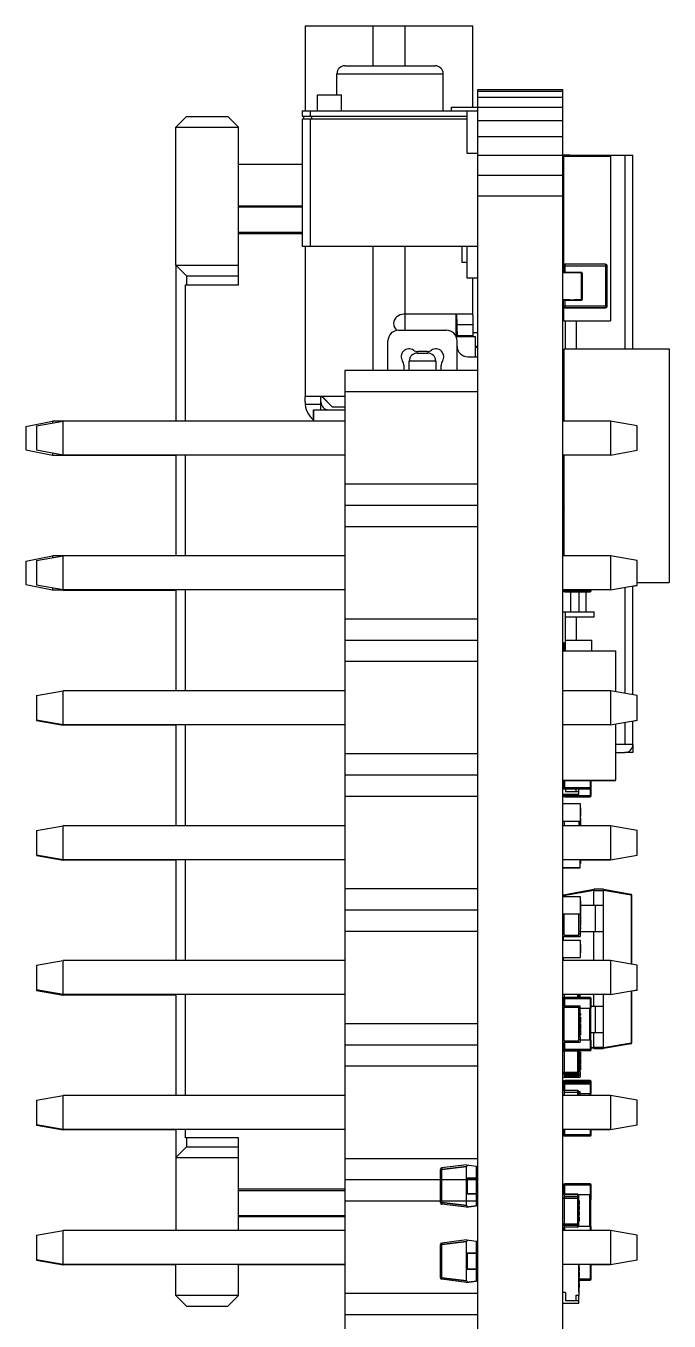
# Model space of a CAD drawing. Header units: inches. Extents: x -29 to 164, y -51 to 83.
# Drawn here: x 80.4 to 92.5, y 19.09 to 43.48 of the extents above; entities that cross this region are included whole.
import ezdxf

# ---------------------------------------------------------------- set-up
doc = ezdxf.new("R2010")
doc.units = ezdxf.units.IN
doc.header["$LTSCALE"] = 1.21
doc.header["$MEASUREMENT"] = 0
doc.layers.get('0').update_dxf_attribs({"linetype": 'CONTINUOUS'})

msp = doc.modelspace()

# ---------------------------------------------------------------- linework, layer by layer
at = {"color": 7, "linetype": 'Continuous'}
for p, q in [((85.649, 43.483), (85.649, 41.883)), ((85.649, 43.483), (85.849, 43.483)), ((85.849, 43.483), (86.929, 43.483)), ((86.929, 42.733), (86.929, 43.483)), ((86.929, 43.483), (87.529, 43.483)), ((87.529, 43.483), (87.529, 42.733)), ((87.529, 43.483), (88.609, 43.483)), ((88.609, 43.483), (88.809, 43.483)), ((88.809, 41.955), (88.809, 43.483)), ((86.398, 42.733), (88.098, 42.733)), ((86.248, 42.183), (86.248, 42.583)), ((86.248, 42.583), (88.248, 42.583)), ((88.248, 41.883), (88.248, 42.583)), ((88.898, -7.727), (88.898, 42.283)), ((88.898, 42.283), (90.498, 42.283)), ((88.898, 42.254), (90.498, 42.254)), ((90.498, -7.727), (90.498, 42.283)), ((85.886, 41.883), (85.886, 42.183)), ((85.886, 42.183), (86.338, 42.183)), ((86.338, 41.883), (86.338, 42.183)), ((88.398, 41.955), (88.398, 41.883)), ((88.398, 41.955), (88.898, 41.955)), ((88.898, 42.14), (90.498, 42.14)), ((88.898, 41.954), (90.498, 41.954)), ((83.218, 41.576), (83.418, 41.776)), ((83.418, 41.776), (84.198, 41.776)), ((84.398, 41.576), (84.198, 41.776)), ((85.598, 41.883), (85.598, 41.783)), ((85.598, 41.883), (88.898, 41.883)), ((85.598, 41.783), (88.698, 41.783)), ((85.598, 41.729), (85.598, 39.333)), ((88.698, 41.729), (85.598, 41.729)), ((85.627, 41.729), (85.627, 41.783)), ((85.748, 41.883), (85.748, 41.783)), ((85.748, 41.729), (85.748, 39.333)), ((85.777, 41.729), (85.777, 41.783)), ((88.698, 41.083), (88.698, 41.883)), ((83.218, 38.976), (83.218, 41.576)), ((83.218, 41.576), (84.398, 41.576)), ((84.398, 38.606), (84.398, 41.576)), ((88.898, 41.704), (90.498, 41.704)), ((88.898, 41.4), (90.498, 41.4)), ((88.898, 41.083), (88.698, 41.083)), ((88.898, 41.052), (90.498, 41.052)), ((90.498, 41.052), (90.698, 41.052)), ((90.518, 38.981), (90.518, 41.028)), ((90.518, 41.028), (91.398, 41.028)), ((90.698, 41.028), (90.698, 41.052)), ((90.698, 41.052), (91.818, 41.052)), ((91.398, 41.028), (91.398, 37.928)), ((91.668, 41.052), (91.668, 37.402)), ((91.818, 37.402), (91.818, 41.052)), ((85.598, 40.876), (84.398, 40.876)), ((88.898, 40.675), (90.498, 40.675)), ((88.898, 40.283), (90.498, 40.283)), ((84.398, 40.096), (85.598, 40.096)), ((84.398, 40.076), (85.598, 40.076)), ((90.518, 40.152), (90.498, 40.152)), ((90.498, 40.15), (90.518, 40.15)), ((84.398, 39.596), (85.598, 39.596)), ((84.398, 39.576), (85.598, 39.576)), ((85.598, 39.333), (88.898, 39.333)), ((85.649, 39.333), (85.649, 36.503)), ((86.929, 36.993), (86.929, 39.333)), ((87.529, 39.333), (87.529, 37.753)), ((88.597, 39.333), (88.597, 39.214)), ((88.597, 39.275), (88.598, 39.275)), ((88.598, 39.333), (88.598, 39.029)), ((88.698, 38.733), (88.698, 39.333)), ((88.597, 39.214), (88.598, 39.214)), ((88.698, 39.029), (88.598, 39.029)), ((88.698, 39.029), (88.598, 39.029)), ((90.518, 39.152), (90.498, 39.152)), ((83.218, 38.976), (83.218, 36.042)), ((83.418, 38.776), (83.218, 38.976)), ((83.218, 38.976), (84.398, 38.976)), ((90.498, 38.843), (90.848, 38.843)), ((90.514, 38.965), (90.514, 38.843)), ((90.514, 38.965), (91.304, 38.965)), ((90.544, 38.843), (90.544, 38.995)), ((91.304, 38.995), (90.544, 38.995)), ((90.848, 38.831), (90.848, 38.843)), ((90.848, 38.831), (90.861, 38.83)), ((90.861, 38.83), (90.861, 38.33)), ((91.304, 38.995), (91.304, 38.175)), ((91.304, 38.965), (91.334, 38.965)), ((91.334, 38.205), (91.334, 38.965)), ((83.398, 36.042), (83.398, 38.606)), ((83.398, 38.606), (84.398, 38.606)), ((83.418, 38.776), (83.418, 38.606)), ((83.418, 38.776), (84.398, 38.776)), ((88.898, 38.733), (88.698, 38.733)), ((88.809, 38.053), (88.809, 38.733)), ((90.498, 38.318), (90.848, 38.318)), ((90.848, 38.318), (90.498, 38.318)), ((90.498, 38.316), (90.514, 38.316)), ((90.514, 38.316), (90.498, 38.316)), ((90.514, 38.205), (90.514, 38.318)), ((90.544, 38.175), (90.544, 38.318)), ((90.848, 38.318), (90.848, 38.33)), ((90.861, 38.33), (90.848, 38.33)), ((90.848, 38.318), (90.848, 38.318)), ((88.488, 38.053), (87.509, 38.053)), ((88.793, 38.053), (88.488, 38.053)), ((88.489, 38.053), (88.489, 37.637)), ((91.334, 38.205), (90.514, 38.205)), ((90.518, 37.928), (90.518, 38.189)), ((91.304, 38.175), (90.544, 38.175)), ((90.544, 38.175), (91.304, 38.175)), ((91.334, 38.205), (91.334, 38.205)), ((88.509, 37.853), (88.509, 37.918)), ((88.509, 37.753), (88.509, 37.853)), ((88.809, 37.853), (88.509, 37.853)), ((88.809, 37.853), (88.809, 37.653)), ((90.518, 37.928), (91.398, 37.928)), ((90.518, 37.928), (91.398, 37.928)), ((90.548, 37.402), (90.548, 37.928)), ((90.748, 37.928), (90.748, 37.402)), ((87.409, 37.753), (88.309, 37.753)), ((88.49, 37.633), (88.859, 37.633)), ((88.519, 37.705), (88.509, 37.761)), ((88.519, 37.633), (88.519, 37.705)), ((88.519, 37.653), (88.809, 37.653)), ((88.898, 37.702), (88.809, 37.702)), ((88.809, 37.653), (88.809, 37.633)), ((88.859, 37.253), (88.859, 37.633)), ((87.209, 36.993), (87.209, 37.553)), ((87.759, 37.323), (87.959, 37.323)), ((87.943, 37.353), (87.775, 37.353)), ((88.509, 36.993), (88.509, 37.553)), ((88.859, 37.452), (88.898, 37.452)), ((88.859, 37.433), (88.898, 37.433)), ((90.523, 36.042), (90.523, 37.402)), ((90.523, 37.402), (92.498, 37.402)), ((92.498, 37.402), (92.498, 33.002)), ((87.509, 37.087), (87.509, 36.993)), ((87.609, 36.993), (87.609, 37.173)), ((88.109, 37.169), (87.609, 37.169)), ((88.109, 37.173), (88.109, 36.993)), ((88.209, 36.993), (88.209, 37.087)), ((88.709, 37.253), (88.898, 37.253)), ((86.398, 36.993), (86.398, 4.373)), ((88.898, 36.993), (86.398, 36.993)), ((88.898, 36.593), (86.398, 36.593)), ((90.498, 36.7), (90.523, 36.7)), ((85.649, 36.403), (85.649, 36.503)), ((85.955, 36.503), (85.649, 36.503)), ((85.957, 36.353), (85.651, 36.353)), ((85.949, 36.253), (85.949, 36.503)), ((85.969, 36.501), (85.949, 36.501)), ((86.398, 36.503), (85.955, 36.503)), ((85.969, 36.503), (86.169, 36.303)), ((85.969, 36.501), (86.169, 36.301)), ((90.498, 36.47), (90.523, 36.47)), ((90.498, 36.47), (90.523, 36.47)), ((90.498, 36.47), (90.523, 36.47)), ((90.498, 36.47), (90.523, 36.47)), ((90.523, 36.433), (90.498, 36.433)), ((85.806, 36.042), (85.806, 36.253)), ((85.806, 36.253), (86.398, 36.253)), ((85.809, 36.253), (85.809, 36.042)), ((86.398, 36.303), (86.169, 36.303)), ((86.398, 36.301), (86.169, 36.301)), ((90.498, 36.2), (90.523, 36.2)), ((80.398, 35.942), (80.898, 36.042)), ((80.398, 35.942), (80.398, 35.502)), ((80.598, 35.955), (81.098, 36.043)), ((80.598, 35.955), (80.598, 35.491)), ((80.898, 36.042), (80.898, 36.007)), ((81.092, 36.042), (80.898, 36.042)), ((81.098, 35.403), (81.098, 36.043)), ((86.398, 36.043), (81.098, 36.043)), ((91.398, 36.043), (90.498, 36.043)), ((91.398, 36.043), (91.398, 35.403)), ((91.898, 35.955), (91.398, 36.043)), ((91.898, 35.491), (91.898, 35.955)), ((80.398, 35.502), (80.898, 35.402)), ((81.098, 35.403), (80.598, 35.491)), ((80.898, 35.438), (80.898, 35.402)), ((80.898, 35.402), (81.098, 35.402)), ((86.398, 35.403), (81.098, 35.403)), ((83.218, 35.394), (81.098, 35.394)), ((83.218, 35.402), (83.218, 33.502)), ((83.398, 33.502), (83.398, 35.402)), ((91.398, 35.403), (90.498, 35.403)), ((90.523, 33.502), (90.523, 35.402)), ((91.398, 35.403), (91.898, 35.491)), ((88.898, 34.853), (86.398, 34.853)), ((90.523, 34.853), (90.498, 34.853)), ((88.898, 34.453), (86.398, 34.453)), ((90.498, 34.39), (90.523, 34.39)), ((90.523, 34.19), (90.498, 34.19)), ((90.514, 34.37), (90.514, 34.19)), ((90.514, 34.37), (90.523, 34.37)), ((90.514, 34.19), (90.523, 34.19)), ((88.898, 34.053), (86.398, 34.053)), ((80.398, 33.402), (80.898, 33.502)), ((80.598, 33.415), (81.098, 33.503)), ((80.598, 33.415), (80.598, 32.951)), ((80.898, 33.502), (80.898, 33.467)), ((81.092, 33.502), (80.898, 33.502)), ((81.098, 32.863), (81.098, 33.503)), ((86.398, 33.503), (81.098, 33.503)), ((90.514, 33.59), (90.498, 33.59)), ((91.398, 33.503), (90.498, 33.503)), ((90.514, 33.59), (90.514, 33.503)), ((90.523, 33.59), (90.514, 33.59)), ((91.398, 33.503), (91.398, 32.863)), ((91.898, 33.415), (91.398, 33.503)), ((91.898, 32.951), (91.898, 33.415)), ((80.398, 33.402), (80.398, 32.962)), ((80.398, 32.962), (80.898, 32.862)), ((81.098, 32.863), (80.598, 32.951)), ((91.398, 32.863), (91.898, 32.951)), ((91.898, 32.942), (91.818, 32.928)), ((91.818, 30.888), (91.818, 32.936)), ((91.898, 33.002), (92.498, 33.002)), ((91.898, 33.001), (92.498, 33.001)), ((80.898, 32.898), (80.898, 32.862)), ((80.898, 32.862), (81.098, 32.862)), ((86.398, 32.863), (81.098, 32.863)), ((83.218, 32.854), (81.098, 32.854)), ((83.218, 32.862), (83.218, 30.962)), ((83.398, 30.962), (83.398, 32.862)), ((91.398, 32.863), (90.498, 32.863)), ((90.514, 32.862), (90.514, 32.846)), ((91.034, 32.846), (90.514, 32.846)), ((90.534, 32.826), (90.534, 32.862)), ((91.014, 32.826), (90.534, 32.826)), ((90.534, 32.826), (91.014, 32.826)), ((90.648, 32.453), (90.648, 32.826)), ((90.807, 32.452), (90.807, 32.826)), ((90.93, 32.826), (90.93, 32.453)), ((91.014, 32.862), (91.014, 32.826)), ((91.034, 32.846), (91.034, 32.862)), ((91.668, 32.91), (91.668, 30.915)), ((90.498, 32.453), (90.648, 32.453)), ((90.548, 31.914), (90.548, 32.453)), ((90.648, 32.452), (90.807, 32.452)), ((90.807, 32.452), (91.092, 32.453)), ((91.092, 32.353), (91.092, 32.453)), ((88.898, 32.313), (86.398, 32.313)), ((90.548, 32.353), (91.092, 32.353)), ((90.748, 32.353), (90.748, 31.914)), ((88.898, 31.913), (86.398, 31.913)), ((90.498, 31.864), (90.531, 31.864)), ((90.499, 31.715), (91.498, 31.715)), ((90.514, 31.844), (90.514, 31.715)), ((90.514, 31.844), (90.543, 31.844)), ((90.534, 31.715), (90.534, 31.864)), ((90.543, 31.864), (90.534, 31.864)), ((90.543, 31.914), (90.543, 31.715)), ((90.543, 31.914), (91.048, 31.914)), ((91.048, 31.715), (91.048, 31.914)), ((91.498, 30.945), (91.498, 31.715)), ((88.898, 31.513), (86.398, 31.513)), ((90.498, 31.679), (90.499, 31.679)), ((90.498, 31.45), (90.499, 31.45)), ((90.498, 31.45), (90.499, 31.45)), ((90.498, 31.449), (90.499, 31.449)), ((90.498, 31.449), (90.499, 31.449)), ((90.498, 31.179), (90.499, 31.179)), ((80.598, 30.875), (81.098, 30.963)), ((80.598, 30.875), (80.598, 30.411)), ((81.098, 30.323), (81.098, 30.963)), ((86.398, 30.963), (81.098, 30.963)), ((91.398, 30.963), (90.498, 30.963)), ((91.398, 30.963), (91.398, 30.323)), ((91.898, 30.875), (91.398, 30.963)), ((91.898, 30.411), (91.898, 30.875)), ((81.098, 30.323), (80.598, 30.411)), ((80.598, 30.41), (80.598, 30.402)), ((80.598, 30.402), (81.098, 30.314)), ((86.398, 30.323), (81.098, 30.323)), ((81.098, 30.314), (81.098, 30.322)), ((83.218, 30.314), (81.098, 30.314)), ((83.218, 30.322), (83.218, 28.423)), ((83.398, 28.423), (83.398, 30.322)), ((91.398, 30.323), (90.498, 30.323)), ((91.398, 30.323), (91.898, 30.411)), ((91.498, 29.278), (91.498, 30.34)), ((91.668, 30.37), (91.668, 29.953)), ((91.898, 30.402), (91.818, 30.388)), ((91.818, 29.953), (91.818, 30.396)), ((91.898, 30.402), (91.898, 30.41)), ((90.498, 30.014), (90.499, 30.014)), ((88.898, 29.773), (86.398, 29.773)), ((90.499, 29.814), (90.498, 29.814)), ((91.818, 29.953), (91.498, 29.953)), ((91.498, 29.803), (91.668, 29.803)), ((91.818, 29.8), (91.668, 29.8)), ((91.818, 29.95), (91.818, 29.8)), ((88.898, 29.373), (86.398, 29.373)), ((90.499, 29.278), (91.498, 29.278)), ((90.499, 29.277), (91.498, 29.277)), ((90.514, 29.134), (90.514, 29.277)), ((90.534, 29.114), (90.534, 29.277)), ((91.014, 29.277), (91.014, 29.114)), ((91.034, 28.984), (91.034, 29.277)), ((90.514, 29.214), (90.498, 29.214)), ((91.034, 29.134), (90.514, 29.134)), ((91.014, 29.114), (90.534, 29.114)), ((90.534, 29.114), (91.014, 29.114)), ((90.548, 29.114), (90.548, 29.064)), ((90.548, 29.064), (90.798, 29.064)), ((90.748, 29.064), (90.748, 29.114)), ((90.798, 29.014), (90.798, 29.114)), ((91.014, 29.114), (91.014, 28.964)), ((88.898, 28.973), (86.398, 28.973)), ((90.498, 29.014), (90.798, 29.014)), ((90.498, 28.841), (90.823, 28.841)), ((90.514, 29.014), (90.514, 28.984)), ((91.034, 28.984), (90.514, 28.984)), ((90.534, 28.964), (90.534, 29.014)), ((91.014, 28.964), (90.534, 28.964)), ((90.534, 28.964), (91.014, 28.964)), ((90.823, 28.841), (90.823, 28.423)), ((90.823, 28.76), (90.833, 28.76)), ((90.823, 28.681), (90.833, 28.681)), ((90.823, 28.602), (90.833, 28.602)), ((90.823, 28.565), (90.833, 28.565)), ((90.823, 28.564), (90.833, 28.564)), ((90.833, 28.76), (90.833, 28.602)), ((90.833, 28.565), (90.833, 28.461)), ((80.598, 28.335), (81.098, 28.423)), ((80.598, 28.335), (80.598, 27.871)), ((81.098, 27.774), (81.098, 28.423)), ((86.398, 28.423), (81.098, 28.423)), ((90.498, 28.511), (90.823, 28.511)), ((90.498, 28.511), (90.823, 28.511)), ((91.398, 28.423), (90.498, 28.423)), ((90.523, 28.511), (90.523, 28.423)), ((90.798, 28.511), (90.798, 28.423)), ((90.823, 28.514), (90.833, 28.514)), ((90.823, 28.462), (90.833, 28.462)), ((90.823, 28.462), (90.833, 28.462)), ((90.823, 28.462), (90.833, 28.462)), ((90.823, 28.461), (90.833, 28.461)), ((90.823, 28.449), (90.833, 28.449)), ((90.823, 28.449), (90.833, 28.449)), ((90.833, 28.449), (90.833, 28.423)), ((91.398, 28.423), (91.398, 27.783)), ((91.898, 28.335), (91.398, 28.423)), ((91.898, 27.871), (91.898, 28.335)), ((81.098, 27.783), (80.598, 27.871)), ((80.598, 27.862), (81.098, 27.774)), ((91.398, 27.783), (91.898, 27.871)), ((91.898, 27.862), (91.398, 27.774)), ((91.898, 27.862), (91.898, 27.87)), ((86.398, 27.783), (81.098, 27.783)), ((83.218, 27.774), (81.098, 27.774)), ((83.218, 27.783), (83.218, 25.882)), ((83.398, 25.882), (83.398, 27.783)), ((91.398, 27.783), (90.498, 27.783)), ((90.823, 27.627), (90.498, 27.627)), ((90.498, 27.627), (90.823, 27.627)), ((90.523, 27.627), (90.523, 27.627)), ((90.798, 27.627), (90.798, 27.627)), ((90.823, 27.627), (90.823, 27.782)), ((90.823, 27.712), (90.833, 27.712)), ((90.823, 27.708), (90.833, 27.708)), ((90.833, 27.782), (90.833, 27.708)), ((91.398, 27.774), (90.833, 27.774)), ((91.398, 27.782), (91.398, 27.774)), ((88.898, 27.233), (86.398, 27.233)), ((90.498, 27.091), (90.823, 27.091)), ((90.515, 27.124), (91.083, 27.225)), ((91.083, 27.205), (90.515, 27.105)), ((90.515, 27.105), (90.515, 27.124)), ((90.515, 27.091), (90.515, 27.105)), ((90.823, 27.091), (90.823, 26.435)), ((91.263, 27.225), (91.083, 27.225)), ((91.083, 27.225), (91.083, 27.205)), ((91.083, 26.925), (91.083, 27.205)), ((91.083, 27.205), (91.263, 27.205)), ((91.263, 27.225), (91.782, 27.133)), ((91.263, 27.225), (91.263, 27.205)), ((91.263, 25.883), (91.263, 27.205)), ((91.782, 27.114), (91.263, 27.205)), ((91.782, 27.133), (91.782, 27.114)), ((91.782, 27.114), (91.782, 25.815)), ((91.782, 27.114), (91.798, 27.114)), ((91.798, 25.812), (91.798, 27.114)), ((88.898, 26.833), (86.398, 26.833)), ((90.823, 27.01), (90.833, 27.01)), ((90.823, 26.931), (90.833, 26.931)), ((90.823, 26.852), (90.833, 26.852)), ((90.823, 26.829), (90.833, 26.829)), ((90.833, 27.01), (90.833, 26.777)), ((90.833, 26.925), (91.263, 26.925)), ((91.108, 26.925), (91.108, 26.425)), ((90.498, 26.761), (90.823, 26.761)), ((90.498, 26.761), (90.823, 26.761)), ((90.523, 26.36), (90.523, 26.761)), ((90.798, 26.36), (90.798, 26.761)), ((90.823, 26.777), (90.833, 26.777)), ((90.823, 26.764), (90.833, 26.764)), ((90.823, 26.662), (90.833, 26.662)), ((90.823, 26.648), (90.833, 26.648)), ((90.823, 26.598), (90.833, 26.598)), ((90.833, 26.764), (90.833, 26.662)), ((90.833, 26.648), (90.833, 26.546)), ((88.898, 26.433), (86.398, 26.433)), ((90.498, 26.435), (90.523, 26.435)), ((90.523, 26.36), (90.798, 26.36)), ((90.798, 26.435), (90.823, 26.435)), ((90.823, 26.385), (90.798, 26.385)), ((90.823, 26.546), (90.833, 26.546)), ((90.823, 26.51), (90.833, 26.51)), ((90.823, 26.487), (90.833, 26.487)), ((90.823, 26.473), (90.833, 26.473)), ((90.823, 26.435), (90.823, 26.335)), ((91.263, 26.425), (90.823, 26.425)), ((90.833, 26.51), (90.833, 26.473)), ((91.083, 25.883), (91.083, 26.425)), ((90.498, 26.335), (90.823, 26.335)), ((90.498, 26.335), (90.823, 26.335)), ((90.498, 26.268), (90.823, 26.268)), ((90.515, 26.268), (90.515, 26.335)), ((90.823, 26.268), (90.823, 25.938)), ((90.823, 26.188), (90.833, 26.188)), ((90.823, 26.109), (90.833, 26.109)), ((90.833, 26.187), (90.833, 26.03)), ((80.598, 25.795), (81.098, 25.883)), ((81.098, 25.243), (81.098, 25.883)), ((86.398, 25.883), (81.098, 25.883)), ((90.498, 25.938), (90.823, 25.938)), ((90.498, 25.938), (90.823, 25.938)), ((91.398, 25.883), (90.498, 25.883)), ((90.515, 25.883), (90.515, 25.938)), ((90.523, 25.938), (90.523, 25.938)), ((90.798, 25.938), (90.798, 25.938)), ((90.823, 26.03), (90.833, 26.03)), ((91.398, 25.883), (91.398, 25.243)), ((91.898, 25.795), (91.398, 25.883)), ((80.598, 25.795), (80.598, 25.331)), ((91.898, 25.331), (91.898, 25.795)), ((81.098, 25.243), (80.598, 25.331)), ((80.598, 25.33), (80.598, 25.322)), ((80.598, 25.322), (81.098, 25.234)), ((86.398, 25.243), (81.098, 25.243)), ((81.098, 25.234), (81.098, 25.242)), ((83.218, 25.234), (81.098, 25.234)), ((83.218, 25.242), (83.218, 23.342)), ((83.398, 23.342), (83.398, 25.242)), ((91.398, 25.243), (90.498, 25.243)), ((90.498, 25.187), (90.528, 25.187)), ((90.514, 25.167), (90.514, 25.028)), ((90.514, 25.167), (91.014, 25.167)), ((90.529, 25.187), (90.529, 25.242)), ((90.534, 25.028), (90.534, 25.187)), ((91.014, 25.187), (90.534, 25.187)), ((90.773, 25.242), (90.773, 25.187)), ((90.803, 25.187), (90.803, 25.242)), ((90.806, 25.203), (90.803, 25.203)), ((90.803, 25.199), (90.806, 25.199)), ((90.806, 25.24), (90.806, 25.187)), ((90.823, 25.22), (90.806, 25.22)), ((90.823, 25.187), (90.823, 25.242)), ((91.014, 25.187), (91.014, 24.987)), ((91.014, 25.167), (91.034, 25.167)), ((91.034, 24.987), (91.034, 25.167)), ((91.083, 25.025), (91.083, 25.242)), ((91.263, 24.245), (91.263, 25.242)), ((91.398, 25.243), (91.898, 25.331)), ((91.782, 25.31), (91.782, 24.336)), ((91.798, 24.336), (91.798, 25.313)), ((91.898, 25.322), (91.8, 25.304)), ((91.898, 25.322), (91.898, 25.33)), ((90.498, 25.028), (90.823, 25.028)), ((90.498, 24.928), (90.523, 24.928)), ((90.523, 24.928), (90.498, 24.928)), ((90.523, 24.373), (90.523, 25.003)), ((90.523, 25.003), (90.798, 25.003)), ((90.798, 24.373), (90.798, 25.003)), ((90.823, 24.978), (90.798, 24.978)), ((90.823, 24.928), (90.798, 24.928)), ((90.823, 24.448), (90.823, 25.028)), ((90.823, 24.987), (91.034, 24.987)), ((90.823, 24.889), (90.833, 24.889)), ((90.833, 24.889), (90.833, 24.853)), ((91.004, 24.987), (91.004, 24.387)), ((91.024, 24.387), (91.024, 24.987)), ((91.034, 24.987), (91.024, 24.987)), ((91.034, 24.987), (91.024, 24.987)), ((91.024, 24.987), (91.034, 24.987)), ((91.034, 25.025), (91.263, 25.025)), ((91.034, 24.987), (91.034, 24.987)), ((91.108, 25.025), (91.108, 24.525)), ((88.898, 24.693), (86.398, 24.693)), ((90.823, 24.862), (90.833, 24.862)), ((90.823, 24.853), (90.833, 24.853)), ((90.823, 24.816), (90.833, 24.816)), ((90.823, 24.765), (90.833, 24.765)), ((90.823, 24.714), (90.833, 24.714)), ((90.823, 24.701), (90.833, 24.701)), ((90.823, 24.699), (90.833, 24.699)), ((90.823, 24.654), (90.833, 24.654)), ((90.833, 24.816), (90.833, 24.714)), ((90.833, 24.701), (90.833, 24.599)), ((90.523, 24.448), (90.498, 24.448)), ((90.823, 24.448), (90.798, 24.448)), ((90.823, 24.398), (90.798, 24.398)), ((90.823, 24.605), (90.833, 24.605)), ((90.823, 24.599), (90.833, 24.599)), ((90.823, 24.586), (90.833, 24.586)), ((90.823, 24.534), (90.833, 24.534)), ((90.823, 24.484), (90.833, 24.484)), ((90.823, 24.448), (90.823, 24.348)), ((90.833, 24.586), (90.833, 24.484)), ((91.263, 24.525), (91.024, 24.525)), ((91.083, 24.244), (91.083, 24.525)), ((88.898, 24.293), (86.398, 24.293)), ((90.498, 24.348), (90.823, 24.348)), ((90.498, 24.348), (90.823, 24.348)), ((90.498, 24.187), (90.798, 24.187)), ((90.498, 24.186), (90.798, 24.186)), ((90.498, 24.186), (90.798, 24.186)), ((90.498, 24.186), (90.798, 24.186)), ((90.514, 24.348), (90.514, 24.207)), ((90.514, 24.207), (90.514, 24.207)), ((90.514, 24.207), (90.514, 24.207)), ((91.034, 24.207), (90.514, 24.207)), ((90.523, 24.373), (90.798, 24.373)), ((90.529, 23.723), (90.529, 24.186)), ((90.534, 24.187), (90.534, 24.348)), ((91.014, 24.187), (90.534, 24.187)), ((90.534, 24.187), (91.014, 24.187)), ((91.014, 24.187), (90.534, 24.187)), ((90.534, 24.187), (91.014, 24.187)), ((90.773, 24.186), (90.773, 23.723)), ((90.798, 24.186), (90.798, 24.187)), ((90.803, 23.753), (90.803, 24.187)), ((90.806, 24.162), (90.803, 24.162)), ((90.806, 24.153), (90.803, 24.153)), ((90.806, 24.187), (90.806, 24.153)), ((91.034, 24.387), (90.823, 24.387)), ((90.823, 23.787), (90.823, 24.187)), ((90.823, 24.156), (90.833, 24.156)), ((90.833, 24.156), (90.833, 24.054)), ((91.014, 24.387), (91.014, 24.187)), ((91.034, 24.207), (91.034, 24.387)), ((91.034, 24.253), (91.083, 24.244)), ((91.083, 24.225), (91.034, 24.233)), ((91.034, 24.207), (91.034, 24.207)), ((91.034, 24.207), (91.034, 24.207)), ((91.263, 24.245), (91.083, 24.245)), ((91.083, 24.245), (91.083, 24.225)), ((91.083, 24.225), (91.263, 24.225)), ((91.263, 24.244), (91.782, 24.336)), ((91.782, 24.316), (91.263, 24.225)), ((91.263, 24.244), (91.263, 24.225)), ((91.798, 24.336), (91.782, 24.336)), ((91.782, 24.336), (91.782, 24.316)), ((90.806, 24.125), (90.803, 24.125)), ((90.803, 24.088), (90.806, 24.088)), ((90.803, 24.051), (90.806, 24.051)), ((90.806, 24.021), (90.803, 24.021)), ((90.806, 23.985), (90.803, 23.985)), ((90.806, 23.947), (90.803, 23.947)), ((90.803, 23.944), (90.806, 23.944)), ((90.806, 23.921), (90.803, 23.921)), ((90.806, 24.125), (90.806, 24.051)), ((90.806, 24.021), (90.806, 23.944)), ((90.806, 23.921), (90.806, 23.847)), ((90.823, 24.104), (90.833, 24.104)), ((90.823, 24.054), (90.833, 24.054)), ((90.823, 24.041), (90.833, 24.041)), ((90.823, 24.039), (90.833, 24.039)), ((90.823, 23.993), (90.833, 23.993)), ((90.823, 23.944), (90.833, 23.944)), ((90.823, 23.939), (90.833, 23.939)), ((90.823, 23.925), (90.833, 23.925)), ((90.833, 24.041), (90.833, 23.939)), ((90.833, 23.925), (90.833, 23.823)), ((88.898, 23.893), (86.398, 23.893)), ((90.498, 23.784), (90.778, 23.784)), ((90.803, 23.753), (90.498, 23.753)), ((90.498, 23.687), (90.823, 23.687)), ((90.498, 23.687), (90.823, 23.687)), ((90.523, 23.723), (90.523, 23.712)), ((90.523, 23.712), (90.798, 23.712)), ((90.773, 23.723), (90.529, 23.723)), ((90.803, 23.784), (90.773, 23.784)), ((90.798, 23.737), (90.798, 23.712)), ((90.823, 23.737), (90.798, 23.737)), ((90.803, 23.883), (90.806, 23.883)), ((90.803, 23.847), (90.806, 23.847)), ((90.823, 23.787), (90.803, 23.787)), ((90.823, 23.873), (90.833, 23.873)), ((90.823, 23.823), (90.833, 23.823)), ((90.823, 23.787), (90.823, 23.687)), ((90.498, 23.465), (90.514, 23.465)), ((90.498, 23.42), (90.503, 23.42)), ((90.514, 23.604), (90.514, 23.43)), ((90.514, 23.604), (91.014, 23.604)), ((90.514, 23.56), (91.014, 23.56)), ((90.529, 23.343), (90.529, 23.434)), ((90.773, 23.434), (90.529, 23.434)), ((90.534, 23.434), (90.534, 23.624)), ((91.014, 23.624), (90.534, 23.624)), ((91.014, 23.58), (90.534, 23.58)), ((90.773, 23.434), (90.773, 23.343)), ((90.798, 23.42), (90.823, 23.42)), ((90.823, 23.343), (90.823, 23.42)), ((91.014, 23.624), (91.014, 23.38)), ((91.014, 23.604), (91.034, 23.604)), ((91.014, 23.56), (91.034, 23.56)), ((91.034, 23.38), (91.034, 23.604)), ((80.598, 23.255), (81.098, 23.343)), ((80.598, 23.255), (80.598, 22.791)), ((81.098, 22.703), (81.098, 23.343)), ((86.398, 23.343), (81.098, 23.343)), ((91.398, 23.343), (90.498, 23.343)), ((90.529, 23.404), (90.803, 23.404)), ((90.803, 23.343), (90.803, 23.404)), ((90.823, 23.37), (90.803, 23.37)), ((90.823, 23.38), (91.034, 23.38)), ((91.004, 23.38), (91.004, 23.343)), ((91.024, 23.343), (91.024, 23.38)), ((91.034, 23.38), (91.024, 23.38)), ((91.898, 23.255), (91.398, 23.343)), ((91.398, 23.343), (91.398, 22.703)), ((91.898, 22.791), (91.898, 23.255)), ((81.098, 22.703), (80.598, 22.791)), ((80.598, 22.79), (80.598, 22.782)), ((80.598, 22.782), (81.098, 22.694)), ((86.398, 22.703), (81.098, 22.703)), ((81.098, 22.694), (81.098, 22.702)), ((83.218, 22.694), (81.098, 22.694)), ((83.218, 22.702), (83.218, 20.802)), ((83.398, 22.546), (83.398, 22.702)), ((91.398, 22.703), (90.498, 22.703)), ((90.514, 22.694), (90.498, 22.694)), ((90.514, 22.702), (90.514, 22.6)), ((90.534, 22.58), (90.534, 22.702)), ((91.014, 22.702), (91.014, 22.58)), ((91.034, 22.6), (91.034, 22.702)), ((91.398, 22.694), (91.034, 22.694)), ((91.398, 22.703), (91.898, 22.791)), ((91.898, 22.782), (91.398, 22.694)), ((91.398, 22.702), (91.398, 22.694)), ((91.898, 22.782), (91.898, 22.79)), ((84.398, 22.546), (83.398, 22.546)), ((83.418, 22.546), (83.418, 22.376)), ((84.398, 20.802), (84.398, 22.546)), ((91.034, 22.6), (90.514, 22.6)), ((91.014, 22.58), (90.534, 22.58)), ((90.534, 22.58), (91.014, 22.58)), ((83.418, 22.376), (83.218, 22.176)), ((83.418, 22.376), (84.398, 22.376)), ((83.218, 22.176), (84.398, 22.176)), ((88.898, 22.153), (86.398, 22.153)), ((88.898, 21.753), (86.398, 21.753)), ((86.398, 21.576), (84.398, 21.576)), ((84.398, 21.556), (86.398, 21.556)), ((88.198, 21.61), (88.198, 21.665)), ((88.199, 21.588), (88.199, 21.688)), ((90.514, 21.658), (91.014, 21.658)), ((90.514, 21.658), (90.514, 21.478)), ((90.773, 21.482), (90.529, 21.482)), ((90.529, 20.862), (90.529, 21.482)), ((90.773, 21.472), (90.529, 21.472)), ((91.014, 21.678), (90.534, 21.678)), ((90.534, 21.482), (90.534, 21.678)), ((90.773, 21.482), (90.773, 20.862)), ((90.789, 21.478), (91.034, 21.478)), ((91.004, 21.478), (91.004, 20.878)), ((91.014, 21.678), (91.014, 21.478)), ((91.014, 21.658), (91.034, 21.658)), ((91.024, 20.878), (91.024, 21.478)), ((91.034, 21.477), (91.024, 21.477)), ((91.034, 21.478), (91.034, 21.658)), ((91.034, 21.378), (91.034, 21.477)), ((88.898, 21.353), (86.398, 21.353)), ((90.498, 21.411), (90.803, 21.411)), ((90.529, 21.441), (90.803, 21.441)), ((90.801, 21.452), (90.803, 21.452)), ((90.803, 21.411), (90.802, 21.411)), ((90.803, 20.893), (90.803, 21.452)), ((90.806, 21.367), (90.803, 21.367)), ((90.803, 21.356), (90.806, 21.356)), ((90.806, 21.338), (90.803, 21.338)), ((90.806, 21.302), (90.803, 21.302)), ((90.806, 21.293), (90.803, 21.293)), ((90.806, 21.285), (90.803, 21.285)), ((90.806, 21.265), (90.803, 21.265)), ((90.803, 21.227), (90.806, 21.227)), ((90.806, 21.367), (90.806, 21.285)), ((90.806, 21.265), (90.806, 21.184)), ((91.034, 21.378), (91.024, 21.378)), ((91.024, 21.378), (91.034, 21.378)), ((86.398, 21.076), (84.398, 21.076)), ((86.398, 21.056), (84.398, 21.056)), ((90.803, 21.191), (90.806, 21.191)), ((90.806, 21.184), (90.803, 21.184)), ((90.806, 21.161), (90.803, 21.161)), ((90.806, 21.124), (90.803, 21.124)), ((90.806, 21.087), (90.803, 21.087)), ((90.803, 21.084), (90.806, 21.084)), ((90.806, 21.08), (90.803, 21.08)), ((90.806, 21.06), (90.803, 21.06)), ((90.803, 21.023), (90.806, 21.023)), ((90.803, 20.986), (90.806, 20.986)), ((90.806, 20.978), (90.803, 20.978)), ((90.806, 21.161), (90.806, 21.08)), ((90.806, 21.06), (90.806, 20.978)), ((80.598, 20.715), (81.098, 20.803)), ((81.098, 20.163), (81.098, 20.803)), ((86.398, 20.803), (81.098, 20.803)), ((90.498, 20.923), (90.778, 20.923)), ((90.803, 20.893), (90.498, 20.893)), ((90.514, 20.834), (90.498, 20.834)), ((90.514, 20.804), (90.498, 20.804)), ((91.398, 20.803), (90.498, 20.803)), ((90.514, 20.866), (90.514, 20.803)), ((90.773, 20.862), (90.529, 20.862)), ((90.534, 20.803), (90.534, 20.862)), ((90.803, 20.923), (90.773, 20.923)), ((91.034, 20.878), (90.799, 20.878)), ((91.014, 20.878), (91.014, 20.803)), ((91.034, 20.803), (91.034, 20.878)), ((91.898, 20.715), (91.398, 20.803)), ((91.398, 20.803), (91.398, 20.163)), ((80.598, 20.715), (80.598, 20.251)), ((91.898, 20.251), (91.898, 20.715)), ((81.098, 20.163), (80.598, 20.251)), ((80.598, 20.25), (80.598, 20.242)), ((88.198, 20.196), (88.198, 20.251)), ((88.199, 20.173), (88.199, 20.273)), ((91.398, 20.163), (91.898, 20.251)), ((91.898, 20.242), (91.898, 20.25)), ((80.598, 20.242), (81.098, 20.154)), ((86.398, 20.163), (81.098, 20.163)), ((81.098, 20.154), (81.098, 20.162)), ((83.218, 20.154), (81.098, 20.154)), ((83.218, 19.576), (83.218, 20.162)), ((84.398, 19.576), (84.398, 20.162)), ((86.398, 20.154), (84.398, 20.154)), ((91.398, 20.163), (90.498, 20.163)), ((90.798, 20.162), (90.798, 19.582)), ((90.799, 20.112), (90.798, 20.112)), ((90.799, 20.11), (90.798, 20.11)), ((90.799, 20.073), (90.798, 20.073)), ((90.798, 20.032), (90.799, 20.032)), ((90.798, 20.03), (90.799, 20.03)), ((90.799, 20.021), (90.798, 20.021)), ((90.799, 20.019), (90.798, 20.019)), ((90.799, 20.03), (90.799, 20.112)), ((90.799, 19.937), (90.799, 20.021)), ((90.803, 19.656), (90.803, 20.162)), ((90.806, 20.112), (90.803, 20.112)), ((90.806, 20.075), (90.803, 20.075)), ((90.806, 20.038), (90.803, 20.038)), ((90.806, 20.038), (90.803, 20.038)), ((90.806, 20.038), (90.803, 20.038)), ((90.806, 20.038), (90.803, 20.038)), ((90.806, 20.015), (90.803, 20.015)), ((90.806, 20.112), (90.806, 20.038)), ((90.806, 20.015), (90.806, 19.937)), ((91.014, 20.162), (91.014, 19.866)), ((91.034, 19.886), (91.034, 20.162)), ((91.398, 20.154), (91.034, 20.154)), ((91.898, 20.242), (91.398, 20.154)), ((91.398, 20.162), (91.398, 20.154)), ((90.799, 19.978), (90.798, 19.978)), ((90.799, 19.938), (90.798, 19.938)), ((90.799, 19.937), (90.798, 19.937)), ((90.799, 19.926), (90.798, 19.926)), ((90.799, 19.909), (90.798, 19.909)), ((90.799, 19.896), (90.798, 19.896)), ((90.799, 19.842), (90.798, 19.842)), ((90.798, 19.834), (90.799, 19.834)), ((90.799, 19.832), (90.798, 19.832)), ((90.799, 19.792), (90.798, 19.792)), ((90.799, 19.842), (90.799, 19.926)), ((90.799, 19.751), (90.799, 19.834)), ((90.806, 19.937), (90.803, 19.937)), ((90.806, 19.937), (90.803, 19.937)), ((90.806, 19.937), (90.803, 19.937)), ((90.806, 19.937), (90.803, 19.937)), ((90.806, 19.908), (90.803, 19.908)), ((90.806, 19.871), (90.803, 19.871)), ((90.806, 19.834), (90.803, 19.834)), ((90.806, 19.833), (90.803, 19.833)), ((90.806, 19.833), (90.803, 19.833)), ((90.806, 19.833), (90.803, 19.833)), ((90.806, 19.805), (90.803, 19.805)), ((90.803, 19.794), (90.806, 19.794)), ((90.806, 19.908), (90.806, 19.833)), ((91.034, 19.886), (90.806, 19.886)), ((91.014, 19.866), (90.806, 19.866)), ((90.806, 19.866), (91.014, 19.866)), ((90.806, 19.805), (90.806, 19.731)), ((83.418, 19.376), (83.218, 19.576)), ((84.398, 19.576), (83.218, 19.576)), ((84.198, 19.376), (84.398, 19.576)), ((88.898, 19.613), (86.398, 19.613)), ((90.548, 19.632), (90.498, 19.632)), ((90.548, 19.632), (90.548, 19.482)), ((90.748, 19.582), (90.798, 19.582)), ((90.748, 19.482), (90.748, 19.582)), ((90.799, 19.751), (90.798, 19.751)), ((90.803, 19.687), (90.798, 19.687)), ((90.803, 19.657), (90.798, 19.657)), ((90.798, 19.431), (90.798, 19.582)), ((90.806, 19.742), (90.803, 19.742)), ((90.806, 19.731), (90.803, 19.731)), ((90.806, 19.731), (90.803, 19.731)), ((90.806, 19.731), (90.803, 19.731)), ((90.806, 19.731), (90.803, 19.731)), ((83.418, 19.376), (84.198, 19.376)), ((90.498, 19.432), (90.798, 19.432)), ((90.498, 19.432), (90.798, 19.432)), ((90.498, 19.431), (90.798, 19.431)), ((90.548, 19.482), (90.798, 19.482)), ((88.898, 19.213), (86.398, 19.213))]:
    msp.add_line(p, q, dxfattribs=at)
at = {"color": 40, "linetype": 'Continuous'}
for p, q in [((90.633, 41.052), (90.498, 41.052)), ((91.668, 41.052), (91.756, 41.052)), ((91.811, 41.052), (91.818, 41.052)), ((90.518, 40.152), (90.498, 40.152)), ((91.818, 29.953), (91.668, 29.953))]:
    msp.add_line(p, q, dxfattribs=at)
at = {"color": 6, "linetype": 'Continuous'}
for p, q in [((88.198, 21.665), (88.198, 21.95)), ((88.198, 21.95), (88.225, 21.95)), ((88.199, 21.688), (88.199, 21.95)), ((88.688, 22.037), (88.225, 21.98)), ((88.688, 22.036), (88.225, 21.979)), ((88.225, 21.95), (88.688, 22.007)), ((88.688, 22.007), (88.225, 21.95)), ((88.225, 21.95), (88.225, 21.98)), ((88.225, 21.979), (88.225, 21.95)), ((88.225, 21.325), (88.225, 21.95)), ((88.688, 22.037), (88.878, 22.013)), ((88.688, 22.036), (88.878, 22.013)), ((88.688, 21.269), (88.688, 22.007)), ((88.878, 21.262), (88.878, 22.013)), ((88.225, 21.95), (88.198, 21.95)), ((88.698, 21.788), (88.698, 21.488)), ((88.698, 21.788), (88.898, 21.788)), ((88.898, 21.787), (88.698, 21.787)), ((88.198, 21.688), (88.199, 21.688)), ((88.198, 21.688), (88.199, 21.688)), ((88.199, 21.686), (88.198, 21.686)), ((88.198, 21.671), (88.199, 21.671)), ((88.198, 21.669), (88.199, 21.669)), ((88.199, 21.665), (88.198, 21.665)), ((88.199, 21.664), (88.198, 21.664)), ((88.199, 21.664), (88.198, 21.664)), ((88.199, 21.661), (88.198, 21.661)), ((88.199, 21.66), (88.198, 21.66)), ((88.198, 21.658), (88.199, 21.658)), ((88.199, 21.65), (88.198, 21.65)), ((88.199, 21.646), (88.198, 21.646)), ((88.199, 21.644), (88.198, 21.644)), ((88.199, 21.644), (88.198, 21.644)), ((88.199, 21.643), (88.198, 21.643)), ((88.199, 21.641), (88.198, 21.641)), ((88.199, 21.639), (88.198, 21.639)), ((88.198, 21.638), (88.199, 21.638)), ((88.198, 21.638), (88.199, 21.638)), ((88.198, 21.637), (88.199, 21.637)), ((88.199, 21.637), (88.198, 21.637)), ((88.198, 21.625), (88.199, 21.625)), ((88.198, 21.625), (88.199, 21.625)), ((88.199, 21.621), (88.198, 21.621)), ((88.199, 21.617), (88.198, 21.617)), ((88.199, 21.616), (88.198, 21.616)), ((88.199, 21.611), (88.198, 21.611)), ((88.199, 21.611), (88.198, 21.611)), ((88.198, 21.325), (88.198, 21.61)), ((88.198, 21.61), (88.199, 21.61)), ((88.199, 21.606), (88.198, 21.606)), ((88.199, 21.606), (88.198, 21.606)), ((88.199, 21.604), (88.198, 21.604)), ((88.199, 21.589), (88.198, 21.589)), ((88.199, 21.588), (88.198, 21.588)), ((88.199, 21.588), (88.198, 21.588)), ((88.199, 21.686), (88.199, 21.686)), ((88.199, 21.664), (88.199, 21.664)), ((88.199, 21.326), (88.199, 21.588)), ((88.698, 21.488), (88.898, 21.487)), ((88.898, 21.488), (88.698, 21.488)), ((88.225, 21.326), (88.198, 21.326)), ((88.198, 21.325), (88.225, 21.325)), ((88.688, 21.269), (88.225, 21.326)), ((88.225, 21.296), (88.225, 21.326)), ((88.225, 21.325), (88.688, 21.269)), ((88.225, 21.325), (88.225, 21.296)), ((88.688, 21.239), (88.225, 21.296)), ((88.688, 21.239), (88.225, 21.296)), ((88.688, 21.239), (88.878, 21.262)), ((88.878, 21.262), (88.688, 21.239)), ((88.225, 20.535), (88.198, 20.535)), ((88.198, 20.535), (88.225, 20.535)), ((88.198, 20.251), (88.198, 20.535)), ((88.199, 20.273), (88.199, 20.535)), ((88.688, 20.622), (88.225, 20.565)), ((88.688, 20.622), (88.225, 20.565)), ((88.225, 20.535), (88.688, 20.592)), ((88.688, 20.592), (88.225, 20.535)), ((88.225, 20.565), (88.225, 20.535)), ((88.225, 20.535), (88.225, 20.565)), ((88.225, 19.911), (88.225, 20.535)), ((88.688, 20.622), (88.878, 20.598)), ((88.688, 20.622), (88.878, 20.598)), ((88.688, 19.854), (88.688, 20.592)), ((88.878, 19.847), (88.878, 20.598)), ((88.198, 20.273), (88.199, 20.273)), ((88.198, 20.273), (88.199, 20.273)), ((88.199, 20.271), (88.198, 20.271)), ((88.198, 20.256), (88.199, 20.256)), ((88.198, 20.254), (88.199, 20.254)), ((88.199, 20.251), (88.198, 20.251)), ((88.199, 20.249), (88.198, 20.249)), ((88.199, 20.249), (88.198, 20.249)), ((88.199, 20.246), (88.198, 20.246)), ((88.199, 20.246), (88.198, 20.246)), ((88.198, 20.243), (88.199, 20.243)), ((88.199, 20.271), (88.199, 20.271)), ((88.199, 20.249), (88.199, 20.249)), ((88.898, 20.373), (88.698, 20.373)), ((88.698, 20.373), (88.898, 20.373)), ((88.698, 20.373), (88.698, 20.073)), ((88.199, 20.236), (88.198, 20.236)), ((88.199, 20.232), (88.198, 20.232)), ((88.199, 20.23), (88.198, 20.23)), ((88.199, 20.229), (88.198, 20.229)), ((88.199, 20.228), (88.198, 20.228)), ((88.199, 20.226), (88.198, 20.226)), ((88.199, 20.224), (88.198, 20.224)), ((88.199, 20.223), (88.198, 20.223)), ((88.198, 20.223), (88.199, 20.223)), ((88.198, 20.223), (88.199, 20.223)), ((88.198, 20.222), (88.199, 20.222)), ((88.198, 20.211), (88.199, 20.211)), ((88.198, 20.21), (88.199, 20.21)), ((88.199, 20.206), (88.198, 20.206)), ((88.199, 20.202), (88.198, 20.202)), ((88.199, 20.202), (88.198, 20.202)), ((88.198, 20.196), (88.199, 20.196)), ((88.199, 20.196), (88.198, 20.196)), ((88.199, 20.196), (88.198, 20.196)), ((88.198, 19.911), (88.198, 20.196)), ((88.199, 20.191), (88.198, 20.191)), ((88.199, 20.191), (88.198, 20.191)), ((88.199, 20.19), (88.198, 20.19)), ((88.199, 20.174), (88.198, 20.174)), ((88.199, 20.173), (88.198, 20.173)), ((88.199, 20.173), (88.198, 20.173)), ((88.199, 19.911), (88.199, 20.173)), ((88.698, 20.073), (88.898, 20.073)), ((88.898, 20.073), (88.698, 20.073)), ((88.198, 19.911), (88.225, 19.911)), ((88.225, 19.911), (88.198, 19.911)), ((88.225, 19.911), (88.688, 19.854)), ((88.688, 19.854), (88.225, 19.911)), ((88.225, 19.911), (88.225, 19.881)), ((88.225, 19.881), (88.225, 19.911)), ((88.688, 19.824), (88.225, 19.881)), ((88.688, 19.824), (88.225, 19.881)), ((88.688, 19.824), (88.878, 19.848)), ((88.878, 19.847), (88.688, 19.824))]:
    msp.add_line(p, q, dxfattribs=at)
at = {"color": 7, "linetype": 'Continuous'}
for centre, radius, start, end in [((86.398, 42.583), 0.15, 90, 180), ((88.098, 42.583), 0.15, 0, 90), ((90.673, 31.049), 7.783, 88.7095, 91.2883), ((90.544, 38.965), 0.03, 90, 180), ((90.848, 38.83), 0.0125, 0, 90), ((91.304, 38.965), 0.03, 0, 90), ((90.673, 46.114), 7.786, 268.7121, 271.29), ((90.848, 38.33), 0.0125, 270, 0), ((90.848, 38.33), 0.0125, 270, 0), ((87.509, 37.853), 0.2, 90, 172.8192), ((88.488, 38.044), 0.00835, 85.0041, 89.9619), ((90.544, 38.205), 0.03, 180, 270), ((90.544, 38.205), 0.03, 180, 270), ((91.304, 38.205), 0.03, 270, 0), ((91.304, 38.205), 0.03, 270, 0), ((87.509, 37.903), 0.2, 187.1808, 230.7094), ((87.409, 37.553), 0.2, 90, 180), ((88.309, 37.553), 0.2, 360, 90), ((87.609, 37.253), 0.15, 56.4427, 213.5573), ((87.759, 37.173), 0.15, 90, 180), ((87.775, 37.503), 0.15, 236.4427, 270), ((87.943, 37.503), 0.15, 270, 303.5573), ((87.959, 37.173), 0.15, 360, 90), ((88.109, 37.253), 0.15, 326.4427, 123.5573), ((88.709, 37.453), 0.2, 180, 270), ((87.359, 37.087), 0.15, 360, 33.5573), ((88.359, 37.087), 0.15, 146.4427, 180), ((86.099, 36.403), 0.45, 180.0001, 229.1511), ((86.099, 36.403), 0.15, 179.9996, 267.2016), ((90.534, 34.37), 0.02, 121.4485, 180), ((90.534, 32.846), 0.02, 180, 270), ((90.534, 32.846), 0.02, 180, 270), ((91.014, 32.846), 0.02, 270, 0), ((91.014, 32.846), 0.02, 270, 0), ((90.534, 31.844), 0.02, 90, 180), ((91.668, 29.953), 0.15, 270, 0), ((90.534, 29.134), 0.02, 180, 270), ((90.534, 29.134), 0.02, 180, 270), ((91.014, 29.134), 0.02, 270, 0), ((91.014, 29.134), 0.02, 270, 0), ((90.534, 28.984), 0.02, 180, 270), ((90.534, 28.984), 0.02, 180, 270), ((91.014, 28.984), 0.02, 270, 0), ((91.014, 28.984), 0.02, 270, 0), ((91.778, 27.114), 0.02, 0, 80), ((90.534, 25.167), 0.02, 90, 180), ((91.014, 25.167), 0.02, 0, 90), ((90.534, 24.207), 0.02, 180, 270), ((90.534, 24.207), 0.02, 180, 270), ((90.534, 24.207), 0.02, 180, 270), ((90.534, 24.207), 0.02, 180, 270), ((91.014, 24.207), 0.02, 270, 0), ((91.014, 24.207), 0.02, 270, 0), ((91.014, 24.207), 0.02, 270, 0), ((91.014, 24.207), 0.02, 270, 0), ((91.778, 24.336), 0.02, 280, 0), ((91.778, 24.335), 0.02, 280, 0), ((90.773, 23.753), 0.0305, 270, 0), ((90.534, 23.604), 0.02, 90, 180), ((90.534, 23.56), 0.02, 90, 180), ((90.773, 23.404), 0.0305, 0, 90), ((91.014, 23.604), 0.02, 0, 90), ((91.014, 23.56), 0.02, 0, 90), ((90.534, 22.6), 0.02, 180, 270), ((90.534, 22.6), 0.02, 180, 270), ((91.014, 22.6), 0.02, 270, 0), ((91.014, 22.6), 0.02, 270, 0), ((90.534, 21.658), 0.02, 90, 180), ((90.773, 21.452), 0.0305, 0, 90), ((90.773, 21.441), 0.0305, 0, 90), ((91.014, 21.658), 0.02, 0, 90), ((90.773, 20.893), 0.0305, 270, 0), ((91.014, 19.886), 0.02, 270, 0), ((91.014, 19.886), 0.02, 270, 0), ((90.773, 19.657), 0.0305, 327.5952, 0), ((90.773, 19.657), 0.0305, 327.5952, 0), ((90.773, 19.656), 0.0305, 327.5952, 0), ((90.773, 19.656), 0.0305, 327.5952, 0)]:
    msp.add_arc(centre, radius, start, end, dxfattribs=at)
at = {"color": 6, "linetype": 'Continuous'}
for centre, start, end in [((88.228, 21.95), 97, 180), ((88.228, 21.95), 97, 180), ((88.228, 21.326), 180, 263), ((88.228, 21.325), 180, 263), ((88.228, 20.535), 97, 180), ((88.228, 20.535), 97, 180), ((88.228, 19.911), 180, 263), ((88.228, 19.911), 180, 263)]:
    msp.add_arc(centre, 0.03, start, end, dxfattribs=at)
for centre, major_axis, ratio, start_param, end_param in [((88.811, 22.021), (0.123, 0.016), 0.24189, 2.332986, 3.110958), ((88.811, 22.021), (0.123, 0.016), 0.241893, 2.332999, 3.110971), ((88.811, 21.254), (0.123, -0.016), 0.241893, -3.110971, -2.332999), ((88.811, 21.254), (0.123, -0.016), 0.24189, -3.110958, -2.332986), ((88.811, 20.606), (0.123, 0.016), 0.24189, 2.332986, 3.110958), ((88.811, 20.607), (0.123, 0.016), 0.241893, 2.332999, 3.110971), ((88.811, 19.839), (0.123, -0.016), 0.241893, -3.110971, -2.332999), ((88.811, 19.839), (0.123, -0.016), 0.24189, -3.110958, -2.332986)]:
    msp.add_ellipse(centre, major_axis=major_axis, ratio=ratio, start_param=start_param, end_param=end_param, dxfattribs=at)
at = {"color": 7, "linetype": 'Continuous'}
for points, knots in [([(90.848, 38.33), (90.849, 38.351), (90.85, 38.393), (90.851, 38.455), (90.851, 38.518), (90.851, 38.58), (90.851, 38.643), (90.851, 38.706), (90.85, 38.768), (90.849, 38.81), (90.848, 38.831)], [0, 0, 0, 0, 0.124988, 0.249989, 0.374994, 0.500001, 0.625008, 0.750013, 0.875013, 1, 1, 1, 1]), ([(88.509, 37.918), (88.509, 37.936), (88.509, 37.962), (88.507, 37.994), (88.505, 38.014), (88.503, 38.03), (88.5, 38.042), (88.496, 38.05), (88.491, 38.053), (88.489, 38.053)], [0, 0, 0, 0, 0.385155, 0.550121, 0.691523, 0.806649, 0.894133, 0.955533, 1, 1, 1, 1]), ([(88.793, 38.053), (88.795, 38.053), (88.799, 38.049), (88.801, 38.044), (88.803, 38.037), (88.804, 38.029), (88.806, 38.014), (88.808, 37.993), (88.808, 37.963), (88.809, 37.915), (88.809, 37.878), (88.809, 37.853)], [0, 0, 0, 0, 0.03311, 0.059035, 0.092657, 0.134218, 0.18368, 0.30534, 0.454374, 0.624267, 1, 1, 1, 1])]:
    msp.add_open_spline(points, degree=3, knots=knots, dxfattribs=at)
at = {"color": 6, "linetype": 'Continuous'}
for points in [[(88.688, 22.036), (88.688, 22.036), (88.688, 22.036), (88.688, 22.037), (88.688, 22.037)], [(88.878, 22.013), (88.878, 22.013), (88.878, 22.013), (88.878, 22.013), (88.878, 22.013)], [(88.688, 21.239), (88.688, 21.239), (88.688, 21.239), (88.688, 21.239), (88.688, 21.239)], [(88.878, 21.262), (88.878, 21.262), (88.878, 21.262), (88.878, 21.262), (88.878, 21.262)], [(88.688, 20.622), (88.688, 20.622), (88.688, 20.622), (88.688, 20.622), (88.688, 20.622)], [(88.878, 20.598), (88.878, 20.598), (88.878, 20.598), (88.878, 20.598), (88.878, 20.598)], [(88.688, 19.824), (88.688, 19.824), (88.688, 19.824), (88.688, 19.824), (88.688, 19.824)], [(88.878, 19.848), (88.878, 19.848), (88.878, 19.847), (88.878, 19.847), (88.878, 19.847)]]:
    msp.add_open_spline(points, degree=3, dxfattribs=at)

doc.saveas('drawing.dxf')
